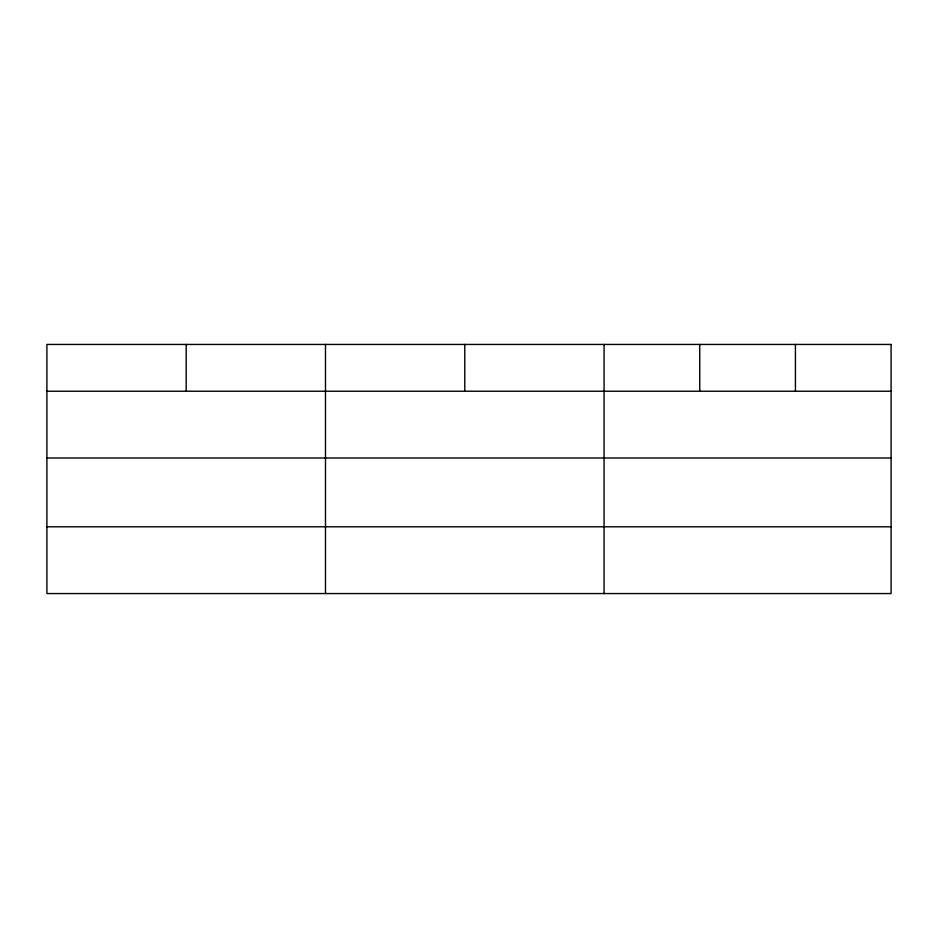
<?xml version="1.0" encoding="UTF-8"?>
<svg xmlns="http://www.w3.org/2000/svg" width="938" height="938" viewBox="0 0 938 938"><rect width="100%" height="100%" fill="white"/><g stroke="black" fill="none" stroke-linecap="round" stroke-linejoin="round"><path stroke-width="1.41" d="M46.9 391.228L891.1 391.228M46.9 457.99L891.1 457.99M46.9 526.793L891.1 526.793M795.424 344.445L795.424 391.228M699.748 344.445L699.748 391.228M604.072 344.445L604.072 593.555M464.779 344.445L464.779 391.228M325.486 344.445L325.486 593.555M186.193 344.445L186.193 391.228M891.1 344.445L46.9 344.445L46.9 593.555L891.1 593.555L891.1 344.445"/></g></svg>
